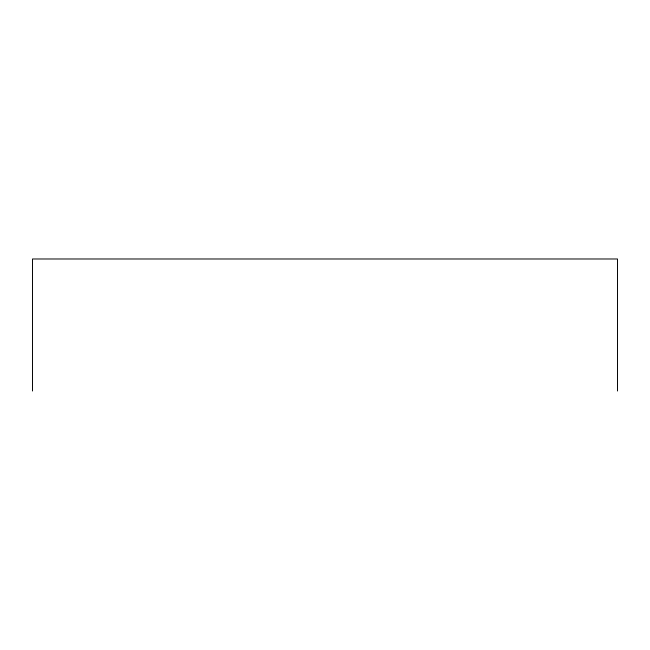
<?xml version="1.0" encoding="UTF-8"?>
<svg xmlns="http://www.w3.org/2000/svg" width="650" height="650" viewBox="0 0 650 650"><rect width="100%" height="100%" fill="white"/><g stroke="black" fill="none" stroke-linecap="round" stroke-linejoin="round"><path stroke-width="0.97" d="M617.5 391.016L617.5 258.984L32.5 258.984L32.5 391.016"/></g></svg>
